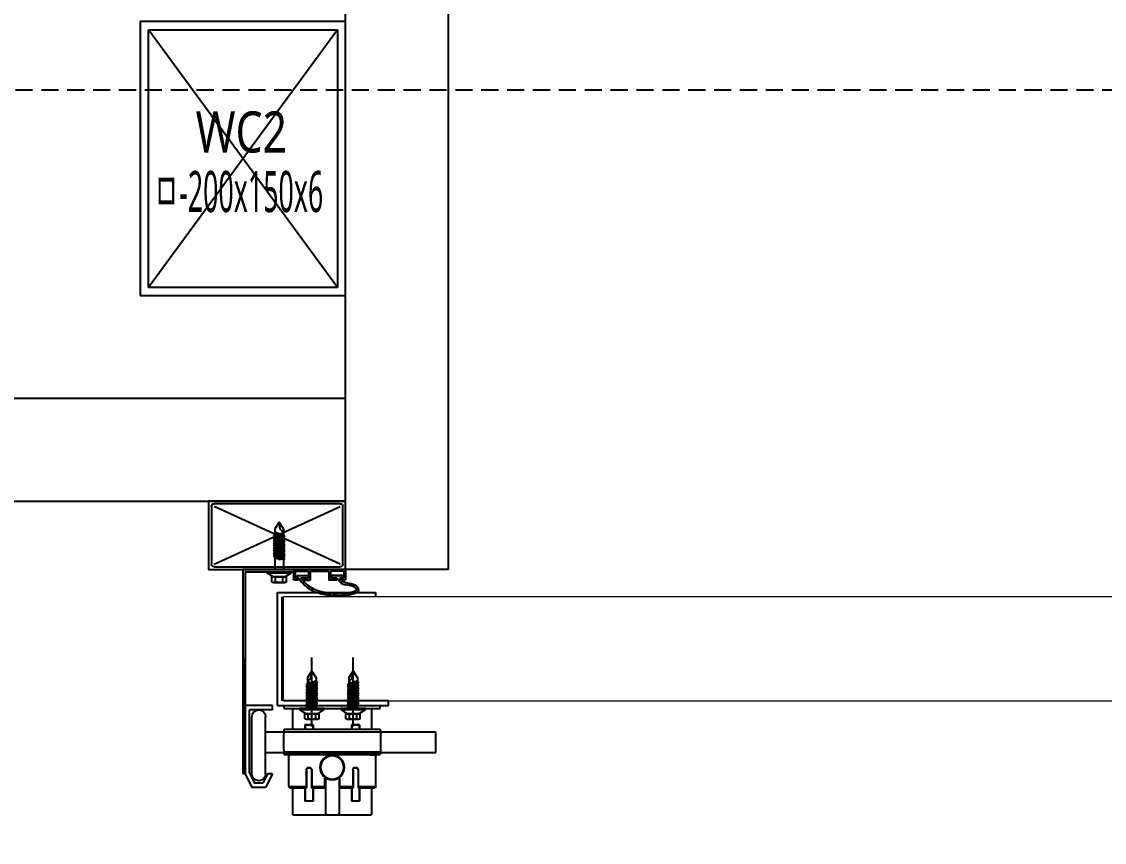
# Model space of a CAD drawing. Header units: millimetres. Extents: x 13515 to 183937, y -33900 to -660.
# Drawn here: x 121610.46 to 121622.83, y -19629.38 to -19620 of the extents above; entities that cross this region are included whole.
import ezdxf
from ezdxf.enums import TextEntityAlignment as Align

# ---------------------------------------------------------------- set-up
doc = ezdxf.new("R2010")
doc.units = ezdxf.units.MM
doc.header["$LTSCALE"] = 100
doc.header["$MEASUREMENT"] = 0
doc.header["$PDSIZE"] = -10
doc.linetypes.add('HIDDEN2', pattern=[0.1875, 0.125, -0.0625])
doc.layers.get('0').update_dxf_attribs({"linetype": 'CONTINUOUS'})
doc.layers.get('Defpoints').update_dxf_attribs({"color": 171, "linetype": 'CONTINUOUS'})
for name, color, linetype in [('ELE9', 9, 'CONTINUOUS'), ('FIN(패널-T75 글라스울)', 6, 'CONTINUOUS'), ('h COLUMN', 252, 'CONTINUOUS'), ('OVERHEAD DOOR - 1', 4, 'CONTINUOUS'), ('OVERHEAD DOOR - ETC', 252, 'CONTINUOUS')]:
    doc.layers.add(name, color=color, linetype=linetype)
doc.styles.add('TE', font='malgun_0.ttf')

# ---------------------------------------------------------------- blocks, each defined once
blk = doc.blocks.new('*U142')
at = {"color": 0, "linetype": 'ByBlock'}
for p, q in [((100, 75), (-100, 75)), ((-100, 75), (-100, -75)), ((100, -75), (100, 75)), ((-94, 69), (94, 69)), ((-94, -69), (-94, 69)), ((94, 69), (94, -69)), ((94, -69), (-94, -69)), ((-100, -75), (100, -75))]:
    blk.add_line(p, q, dxfattribs=at)
at = {"layer": 'Defpoints'}
blk.add_point((0, 0), dxfattribs=at)
blk = doc.blocks.new('WC2')
at = {"layer": 'h COLUMN', "ltscale": 0.1}
for p, q in [((69, -94), (-69, 94)), ((69, 94), (-69, -94))]:
    blk.add_line(p, q, dxfattribs=at)
at = {"layer": 'h COLUMN', "ltscale": 0.1, "rotation": 90}
blk.add_blockref('*U142', (0, 0), dxfattribs=at)
at = {"layer": 'Defpoints', "style": 'TE'}
for s, width, p in [('WC2', 0.8, (-34.44, 19.44)), ('ㅁ-200x150x6', 0.5, (-65.31, -24.04))]:
    blk.add_text(s, height=30, dxfattribs=dict(at, width=width)).set_placement(p, align=Align.MIDDLE_LEFT)
blk = doc.blocks.new('지상1층 WC 배치')
at = {"ltscale": 10000}
blk.add_blockref('WC2', (207900, -26650), dxfattribs=at)
blk = doc.blocks.new('A$C2563bbe5')
at = {"layer": 'OVERHEAD DOOR - ETC'}
h = blk.add_hatch(color=256, dxfattribs=at)
h.dxf.hatch_style = 1
edge = h.paths.add_edge_path()
edge.add_line((4272.69, 733.3), (4270.69, 733.3))
edge.add_spline(control_points=[(4270.69, 733.3), (4271.01, 733.83), (4271.33, 734.36), (4271.69, 734.8)], knot_values=[0, 0, 0, 0, 1.802776, 1.802776, 1.802776, 1.802776], degree=3, periodic=0)
edge.add_line((4271.69, 734.8), (4271.97, 735.01))
edge.add_line((4271.97, 735.01), (4272.44, 735.74))
edge.add_line((4272.44, 735.74), (4273.32, 736.08))
edge.add_line((4273.32, 736.08), (4274.58, 736.49))
edge.add_spline(control_points=[(4274.58, 736.49), (4278.77, 736.98), (4283.66, 737.56), (4284.66, 743.49), (4280.4, 745.03), (4275.79, 746.2), (4268.04, 746.61), (4262.41, 745.76), (4258.88, 745.23)], knot_values=[0, 0, 0, 0, 10.510022, 12.30215, 15.888405, 21.408051, 27.790202, 38.523805, 38.523805, 38.523805, 38.523805], degree=3, periodic=0)
edge.add_spline(control_points=[(4258.88, 745.23), (4258.87, 745.23), (4255.66, 744.57), (4248.12, 742.24), (4243.09, 736.5), (4240.29, 733.3)], knot_values=[81.368069, 81.368069, 81.368069, 81.368069, 81.427954, 91.382666, 103.911951, 103.911951, 103.911951, 103.911951], degree=3, periodic=0)
edge.add_line((4240.29, 733.3), (4239.69, 733.3))
edge.add_line((4239.69, 733.3), (4239.69, 731.3))
edge.add_line((4239.69, 731.3), (4247.69, 731.3))
edge.add_line((4247.69, 731.3), (4247.69, 733.3))
edge.add_line((4247.69, 733.3), (4242.29, 733.3))
edge.add_spline(control_points=[(4242.29, 733.3), (4242.62, 733.68), (4242.96, 734.06), (4243.29, 734.43)], knot_values=[101.110526, 101.110526, 101.110526, 101.110526, 102.614786, 102.614786, 102.614786, 102.614786], degree=3, periodic=0)
edge.add_line((4243.29, 734.43), (4243.29, 734.8))
edge.add_line((4243.29, 734.8), (4243.63, 734.8))
edge.add_spline(control_points=[(4243.63, 734.8), (4243.73, 734.91), (4243.83, 735.01), (4245.02, 736.3), (4246.13, 737.42), (4247.88, 738.91), (4248.48, 739.38), (4249.72, 740.24), (4250.35, 740.63), (4252.61, 741.84), (4254.36, 742.51), (4257.05, 743.28), (4257.95, 743.5), (4258.95, 743.72), (4259.05, 743.74), (4259.15, 743.76)], knot_values=[81.408921, 81.408921, 81.408921, 81.408921, 81.846453, 81.846453, 86.724969, 86.724969, 89.164228, 89.164228, 91.603486, 91.603486, 97.394899, 97.394899, 100.290605, 100.290605, 100.605478, 100.605478, 100.605478, 100.605478], degree=3, periodic=0)
edge.add_spline(control_points=[(4259.15, 743.76), (4259.95, 743.92), (4260.74, 744.06), (4262.7, 744.36), (4263.87, 744.49), (4265.66, 744.64), (4266.27, 744.69), (4266.89, 744.73)], knot_values=[72.981686, 72.981686, 72.981686, 72.981686, 75.56252, 75.56252, 79.405214, 79.405214, 81.408921, 81.408921, 81.408921, 81.408921], degree=3, periodic=0)
edge.add_spline(control_points=[(4266.89, 744.73), (4267.71, 744.79), (4268.53, 744.84), (4269.44, 744.86), (4269.52, 744.87), (4269.6, 744.87)], knot_values=[24.457688, 24.457688, 24.457688, 24.457688, 26.980257, 26.980257, 27.239597, 27.239597, 27.239597, 27.239597], degree=3, periodic=0)
edge.add_spline(control_points=[(4269.6, 744.87), (4270.48, 744.89), (4271.37, 744.88), (4273.28, 744.79), (4274.3, 744.7), (4276.28, 744.42), (4277.21, 744.24), (4278.67, 743.88), (4279.17, 743.74), (4279.95, 743.51), (4280.22, 743.43), (4280.76, 743.26), (4281.04, 743.17), (4281.57, 742.99), (4281.83, 742.89), (4282.27, 742.7), (4282.45, 742.6), (4282.71, 742.42), (4282.78, 742.34), (4282.83, 742.28), (4282.84, 742.26), (4282.84, 742.25), (4282.85, 742.24), (4282.86, 742.17), (4282.87, 742.07), (4282.84, 741.84), (4282.81, 741.7), (4282.73, 741.44), (4282.68, 741.33), (4282.52, 741.03), (4282.39, 740.88), (4282.06, 740.58), (4281.84, 740.44), (4281.5, 739.55), (4280.86, 739.39), (4280.1, 738.97), (4279.43, 738.65), (4278.39, 738.54), (4277.83, 738.4), (4274.04, 737.91)], knot_values=[0, 0, 0, 0, 2.699013, 2.699013, 5.918469, 5.918469, 9.137924, 9.137924, 10.747652, 10.747652, 11.552515, 11.552515, 12.357379, 12.357379, 13.187027, 13.187027, 14.016674, 14.016674, 14.846322, 14.846322, 15.271824, 15.271824, 15.697327, 15.697327, 16.368626, 16.368626, 17.039926, 17.039926, 17.711225, 17.711225, 18.939482, 18.939482, 20.167739, 20.167739, 21.883718, 21.883718, 23.599698, 23.599698, 24.457688, 24.457688, 24.457688, 24.457688], degree=3, periodic=0)
edge.add_spline(control_points=[(4274.04, 737.91), (4273.46, 737.78), (4272.89, 737.58), (4271.99, 737.08), (4271.64, 736.84), (4271.16, 736.42), (4271, 736.27), (4270.7, 735.95), (4270.55, 735.78), (4270.18, 735.3), (4269.97, 734.98), (4269.65, 734.47), (4269.53, 734.27), (4268.69, 733.3)], knot_values=[0, 0, 0, 0, 1.654202, 1.654202, 2.776859, 2.776859, 3.338188, 3.338188, 3.899517, 3.899517, 4.888564, 4.888564, 5.545615, 5.545615, 5.545615, 5.545615], degree=3, periodic=0)
edge.add_line((4268.69, 733.3), (4264.69, 733.3))
edge.add_line((4264.69, 733.3), (4264.69, 731.3))
edge.add_line((4264.69, 731.3), (4272.69, 731.3))
edge.add_line((4272.69, 731.3), (4272.69, 733.3))
at = {"layer": 'FIN(패널-T75 글라스울)'}
for p, q in [((4350, 727), (4275, 727)), ((4275, 727), (4275, 252)), ((3325, 677), (4275, 677)), ((3325, 602), (4275, 602))]:
    blk.add_line(p, q, dxfattribs=at)
blk.add_lwpolyline([(4350, 727), (4350, 252), (3250, 252), (3250, 727)], dxfattribs=at)
at = {"layer": 'OVERHEAD DOOR - 1', "lineweight": 0}
for p, q in [((4229.6, 823), (4229.6, 747)), ((4229.6, 823), (6770.4, 823)), ((6770.4, 747), (4229.6, 747))]:
    blk.add_line(p, q, dxfattribs=at)
at = {"layer": 'OVERHEAD DOOR - ETC'}
for p, q in [((4236.5, 906.2), (4236.5, 886.5)), ((4236.5, 906.2), (4294, 906.2)), ((4260.25, 878.98), (4260.25, 905.2)), ((4261.25, 906.2), (4269.25, 906.2)), ((4270.25, 878.98), (4270.25, 905.2)), ((4294, 886.5), (4294, 906.2)), ((4245.25, 886.5), (4245.25, 896.2)), ((4251.25, 896.2), (4245.25, 896.2)), ((4245.5, 886.5), (4245.5, 895.95)), ((4245.5, 895.95), (4251, 895.95)), ((4251, 886.5), (4251, 895.95)), ((4251.25, 886.5), (4251.25, 896.2)), ((4279.25, 886.5), (4279.25, 896.2)), ((4285.25, 896.2), (4279.25, 896.2)), ((4279.5, 886.5), (4279.5, 895.95)), ((4279.5, 895.95), (4285, 895.95)), ((4285, 886.5), (4285, 895.95)), ((4285.25, 886.5), (4285.25, 896.2)), ((4201.6, 876.2), (4206.6, 886.2)), ((4216.6, 886.2), (4206.6, 886.2)), ((4221.6, 876.2), (4216.6, 886.2)), ((4233.5, 885.5), (4233.97, 886.5)), ((4233.5, 885.5), (4233.5, 863.41)), ((4233.5, 885.5), (4246.45, 885.5)), ((4233.97, 886.5), (4246.45, 886.5)), ((4246.25, 873.5), (4246.25, 886.5)), ((4246.45, 873.5), (4246.45, 886.5)), ((4250.05, 873.5), (4250.05, 886.5)), ((4250.05, 886.5), (4259.75, 886.5)), ((4250.05, 885.5), (4259.75, 885.5)), ((4250.25, 873.5), (4250.25, 886.5)), ((4259.75, 886.5), (4259.75, 878.63)), ((4270.75, 886.5), (4280.45, 886.5)), ((4270.75, 886.5), (4270.75, 878.63)), ((4270.75, 885.5), (4280.45, 885.5)), ((4280.25, 873.5), (4280.25, 886.5)), ((4280.45, 873.5), (4280.45, 886.5)), ((4284.05, 873.5), (4284.05, 886.5)), ((4284.05, 886.5), (4296.53, 886.5)), ((4284.05, 885.5), (4297, 885.5)), ((4284.25, 873.5), (4284.25, 886.5)), ((4297, 885.5), (4296.53, 886.5)), ((4297, 885.5), (4297, 863.41)), ((4204.8, 875.45), (4208.58, 883)), ((4214.62, 883), (4208.58, 883)), ((4218.02, 876.2), (4214.62, 883)), ((4200, 727), (4200, 876.2)), ((4201.6, 876.2), (4200, 876.2)), ((4201.6, 876.2), (4201.6, 791.94)), ((4201.6, 728.6), (4201.6, 876.2)), ((4204.8, 875.45), (4204.8, 829.4)), ((4206.6, 876.2), (4206.6, 834.5)), ((4216.6, 876.2), (4216.6, 834.5)), ((4221.6, 876.2), (4218.02, 876.2)), ((4230.25, 862), (4300.25, 862)), ((4240.92, 862), (4234.26, 862.44)), ((4236.5, 862.12), (4236.5, 862)), ((4289.58, 862), (4296.24, 862.44)), ((4294, 862.12), (4294, 862)), ((4216.6, 860.5), (4226.4, 860.5)), ((4217.95, 860.5), (4230.65, 860.5)), ((4230.25, 860), (4300.25, 860)), ((4230.65, 860.5), (4300.25, 860.5)), ((4300.25, 860.5), (4340.91, 860.5)), ((4340.91, 860.5), (4340.91, 845.5)), ((4216.6, 845.5), (4226.4, 845.5)), ((4217.95, 845.5), (4230.65, 845.5)), ((4230.25, 845.5), (4300.25, 845.5)), ((4230.25, 843.5), (4300.25, 843.5)), ((4230.65, 845.5), (4300.25, 845.5)), ((4236.5, 843.5), (4236.5, 829.5)), ((4245.25, 840.5), (4245.25, 843.5)), ((4251.25, 840.5), (4245.25, 840.5)), ((4245.5, 840.75), (4245.5, 843.5)), ((4251, 840.75), (4245.5, 840.75)), ((4250.45, 841.5), (4250.45, 791.15)), ((4251, 840.75), (4251, 843.5)), ((4251.25, 840.5), (4251.25, 843.5)), ((4279.25, 840.5), (4279.25, 843.5)), ((4285.25, 840.5), (4279.25, 840.5)), ((4279.5, 840.75), (4279.5, 843.5)), ((4285, 840.75), (4279.5, 840.75)), ((4280.45, 841.5), (4280.45, 791.15)), ((4285, 840.75), (4285, 843.5)), ((4285.25, 840.5), (4285.25, 843.5)), ((4294, 828.5), (4294, 843.5)), ((4300.25, 845.5), (4340.91, 845.5)), ((4241.45, 829.3), (4246.15, 832.3)), ((4245.2, 836), (4245.2, 832.3)), ((4255.7, 832.3), (4245.2, 832.3)), ((4246.15, 832.3), (4254.75, 832.3)), ((4254.52, 836.5), (4246.38, 836.5)), ((4247.74, 836), (4247.74, 832.3)), ((4253.16, 836), (4253.16, 832.3)), ((4254.75, 832.3), (4259.45, 829.3)), ((4255.7, 836), (4255.7, 832.3)), ((4271.45, 829.3), (4276.15, 832.3)), ((4275.2, 836), (4275.2, 832.3)), ((4285.7, 832.3), (4275.2, 832.3)), ((4276.15, 832.3), (4284.75, 832.3)), ((4284.52, 836.5), (4276.38, 836.5)), ((4277.74, 836), (4277.74, 832.3)), ((4283.16, 836), (4283.16, 832.3)), ((4284.75, 832.3), (4289.45, 829.3)), ((4285.7, 836), (4285.7, 832.3)), ((4221.6, 826.2), (4201.6, 826.2)), ((4221.6, 829.4), (4204.8, 829.4)), ((4221.6, 829.4), (4221.6, 826.2)), ((4225.4, 826.2), (4225.4, 743.8)), ((4225.4, 826.2), (4306.24, 826.2)), ((4228.6, 823), (4228.6, 747)), ((4306.24, 823), (4229.6, 823)), ((4230.25, 828.5), (4300.25, 828.5)), ((4230.25, 828.5), (4230.25, 826.2)), ((4230.25, 826.2), (4300.25, 826.2)), ((4236.5, 828.5), (4236.5, 829.5)), ((4259.45, 829.3), (4241.45, 829.3)), ((4241.45, 829.3), (4259.45, 829.3)), ((4241.45, 828.5), (4241.45, 829.3)), ((4259.45, 828.5), (4241.45, 828.5)), ((4246.3, 827.69), (4247.3, 828.49)), ((4247.3, 828.09), (4246.3, 827.69)), ((4254.6, 824.27), (4246.3, 827.69)), ((4254.6, 824.27), (4246.3, 827.69)), ((4246.3, 827.69), (4247.3, 826.88)), ((4247.3, 827.69), (4246.3, 827.69)), ((4246.3, 825.85), (4247.3, 826.66)), ((4247.3, 826.26), (4246.3, 825.85)), ((4254.6, 822.44), (4246.3, 825.85)), ((4254.6, 822.44), (4246.3, 825.85)), ((4246.3, 825.85), (4247.3, 825.05)), ((4247.3, 825.85), (4246.3, 825.85)), ((4246.3, 824.02), (4247.3, 824.82)), ((4247.3, 824.42), (4246.3, 824.02)), ((4254.6, 820.6), (4246.3, 824.02)), ((4254.6, 820.6), (4246.3, 824.02)), ((4246.3, 824.02), (4247.3, 823.22)), ((4247.3, 824.02), (4246.3, 824.02)), ((4246.3, 822.19), (4247.3, 822.99)), ((4247.3, 822.59), (4246.3, 822.19)), ((4254.6, 818.77), (4246.3, 822.19)), ((4254.6, 818.77), (4246.3, 822.19)), ((4246.3, 822.19), (4247.3, 821.38)), ((4247.3, 822.19), (4246.3, 822.19)), ((4247.3, 827.69), (4247.3, 828.5)), ((4253.6, 825.07), (4247.3, 827.69)), ((4247.3, 825.85), (4247.3, 826.88)), ((4247.3, 826.88), (4253.6, 824.27)), ((4253.6, 823.24), (4247.3, 825.85)), ((4247.3, 824.02), (4247.3, 825.05)), ((4247.3, 825.05), (4253.6, 822.44)), ((4253.6, 821.41), (4247.3, 824.02)), ((4247.3, 822.19), (4247.3, 823.22)), ((4247.3, 823.22), (4253.6, 820.6)), ((4253.6, 819.57), (4247.3, 822.19)), ((4247.81, 828.5), (4253.6, 826.1)), ((4254.6, 826.1), (4248.69, 828.5)), ((4253.6, 826.91), (4249.75, 828.5)), ((4253.6, 826.91), (4253.6, 828.5)), ((4254.6, 826.1), (4253.6, 826.91)), ((4253.6, 825.07), (4253.6, 826.1)), ((4253.6, 825.7), (4254.6, 826.1)), ((4254.6, 826.1), (4253.6, 825.3)), ((4253.6, 826.1), (4254.6, 826.1)), ((4254.6, 824.27), (4253.6, 825.07)), ((4253.6, 823.24), (4253.6, 824.27)), ((4253.6, 823.87), (4254.6, 824.27)), ((4254.6, 824.27), (4253.6, 823.46)), ((4253.6, 824.27), (4254.6, 824.27)), ((4254.6, 822.44), (4253.6, 823.24)), ((4253.6, 821.41), (4253.6, 822.44)), ((4253.6, 822.44), (4254.6, 822.44)), ((4253.6, 822.03), (4254.6, 822.44)), ((4254.6, 822.44), (4253.6, 821.63)), ((4259.45, 829.3), (4259.45, 828.5)), ((4289.45, 829.3), (4271.45, 829.3)), ((4271.45, 829.3), (4289.45, 829.3)), ((4271.45, 828.5), (4271.45, 829.3)), ((4289.45, 828.5), (4271.45, 828.5)), ((4276.3, 827.69), (4277.3, 828.49)), ((4277.3, 828.09), (4276.3, 827.69)), ((4284.6, 824.27), (4276.3, 827.69)), ((4284.6, 824.27), (4276.3, 827.69)), ((4276.3, 827.69), (4277.3, 826.88)), ((4277.3, 827.69), (4276.3, 827.69)), ((4276.3, 825.85), (4277.3, 826.66)), ((4277.3, 826.26), (4276.3, 825.85)), ((4284.6, 822.44), (4276.3, 825.85)), ((4284.6, 822.44), (4276.3, 825.85)), ((4276.3, 825.85), (4277.3, 825.05)), ((4277.3, 825.85), (4276.3, 825.85)), ((4276.3, 824.02), (4277.3, 824.82)), ((4277.3, 824.42), (4276.3, 824.02)), ((4284.6, 820.6), (4276.3, 824.02)), ((4284.6, 820.6), (4276.3, 824.02)), ((4276.3, 824.02), (4277.3, 823.22)), ((4277.3, 824.02), (4276.3, 824.02)), ((4276.3, 822.19), (4277.3, 822.99)), ((4277.3, 822.59), (4276.3, 822.19)), ((4284.6, 818.77), (4276.3, 822.19)), ((4284.6, 818.77), (4276.3, 822.19)), ((4276.3, 822.19), (4277.3, 821.38)), ((4277.3, 822.19), (4276.3, 822.19)), ((4277.3, 827.69), (4277.3, 828.5)), ((4283.6, 825.07), (4277.3, 827.69)), ((4277.3, 825.85), (4277.3, 826.88)), ((4277.3, 826.88), (4283.6, 824.27)), ((4283.6, 823.24), (4277.3, 825.85)), ((4277.3, 824.02), (4277.3, 825.05)), ((4277.3, 825.05), (4283.6, 822.44)), ((4283.6, 821.41), (4277.3, 824.02)), ((4277.3, 822.19), (4277.3, 823.22)), ((4277.3, 823.22), (4283.6, 820.6)), ((4283.6, 819.57), (4277.3, 822.19)), ((4277.81, 828.5), (4283.6, 826.1)), ((4284.6, 826.1), (4278.69, 828.5)), ((4283.6, 826.91), (4279.75, 828.5)), ((4283.6, 826.91), (4283.6, 828.5)), ((4284.6, 826.1), (4283.6, 826.91)), ((4283.6, 825.07), (4283.6, 826.1)), ((4283.6, 825.7), (4284.6, 826.1)), ((4284.6, 826.1), (4283.6, 825.3)), ((4283.6, 826.1), (4284.6, 826.1)), ((4284.6, 824.27), (4283.6, 825.07)), ((4283.6, 823.24), (4283.6, 824.27)), ((4283.6, 823.87), (4284.6, 824.27)), ((4284.6, 824.27), (4283.6, 823.46)), ((4283.6, 824.27), (4284.6, 824.27)), ((4284.6, 822.44), (4283.6, 823.24)), ((4283.6, 821.41), (4283.6, 822.44)), ((4283.6, 822.44), (4284.6, 822.44)), ((4283.6, 822.03), (4284.6, 822.44)), ((4284.6, 822.44), (4283.6, 821.63)), ((4289.45, 829.3), (4289.45, 828.5)), ((4294, 828.5), (4294, 829.5)), ((4300.25, 828.5), (4300.25, 826.2)), ((4306.24, 826.2), (4306.24, 823)), ((4246.3, 820.35), (4247.3, 821.16)), ((4247.3, 820.76), (4246.3, 820.35)), ((4254.6, 816.94), (4246.3, 820.35)), ((4254.6, 816.94), (4246.3, 820.35)), ((4246.3, 820.35), (4247.3, 819.55)), ((4247.3, 820.35), (4246.3, 820.35)), ((4246.3, 818.52), (4247.3, 819.33)), ((4247.3, 818.92), (4246.3, 818.52)), ((4254.6, 815.1), (4246.3, 818.52)), ((4254.6, 815.1), (4246.3, 818.52)), ((4246.3, 818.52), (4247.3, 817.72)), ((4247.3, 818.52), (4246.3, 818.52)), ((4246.3, 816.69), (4247.3, 817.49)), ((4247.3, 817.09), (4246.3, 816.69)), ((4254.6, 813.27), (4246.3, 816.69)), ((4254.6, 813.27), (4246.3, 816.69)), ((4246.3, 816.69), (4247.3, 815.88)), ((4247.3, 816.69), (4246.3, 816.69)), ((4246.3, 814.85), (4247.3, 815.66)), ((4247.3, 815.26), (4246.3, 814.85)), ((4254.6, 811.44), (4246.3, 814.85)), ((4254.6, 811.44), (4246.3, 814.85)), ((4246.3, 814.85), (4247.3, 814.05)), ((4247.3, 814.85), (4246.3, 814.85)), ((4247.3, 820.35), (4247.3, 821.38)), ((4247.3, 821.38), (4253.6, 818.77)), ((4253.6, 817.74), (4247.3, 820.35)), ((4247.3, 818.52), (4247.3, 819.55)), ((4247.3, 819.55), (4253.6, 816.94)), ((4253.6, 815.91), (4247.3, 818.52)), ((4247.3, 816.69), (4247.3, 817.72)), ((4247.3, 817.72), (4253.6, 815.1)), ((4253.6, 814.07), (4247.3, 816.69)), ((4247.3, 814.85), (4247.3, 815.88)), ((4247.3, 815.88), (4253.6, 813.27)), ((4253.6, 812.24), (4247.3, 814.85)), ((4254.6, 820.6), (4253.6, 821.41)), ((4253.6, 819.57), (4253.6, 820.6)), ((4253.6, 820.2), (4254.6, 820.6)), ((4254.6, 820.6), (4253.6, 819.8)), ((4253.6, 820.6), (4254.6, 820.6)), ((4254.6, 818.77), (4253.6, 819.57)), ((4253.6, 817.74), (4253.6, 818.77)), ((4253.6, 818.37), (4254.6, 818.77)), ((4254.6, 818.77), (4253.6, 817.97)), ((4253.6, 818.77), (4254.6, 818.77)), ((4254.6, 816.94), (4253.6, 817.74)), ((4253.6, 815.91), (4253.6, 816.94)), ((4253.6, 816.53), (4254.6, 816.94)), ((4254.6, 816.94), (4253.6, 816.13)), ((4253.6, 816.94), (4254.6, 816.94)), ((4254.6, 815.1), (4253.6, 815.91)), ((4253.6, 814.07), (4253.6, 815.1)), ((4253.6, 814.7), (4254.6, 815.1)), ((4254.6, 815.1), (4253.6, 814.3)), ((4253.6, 815.1), (4254.6, 815.1)), ((4276.3, 820.35), (4277.3, 821.16)), ((4277.3, 820.76), (4276.3, 820.35)), ((4284.6, 816.94), (4276.3, 820.35)), ((4284.6, 816.94), (4276.3, 820.35)), ((4276.3, 820.35), (4277.3, 819.55)), ((4277.3, 820.35), (4276.3, 820.35)), ((4276.3, 818.52), (4277.3, 819.33)), ((4277.3, 818.92), (4276.3, 818.52)), ((4284.6, 815.1), (4276.3, 818.52)), ((4284.6, 815.1), (4276.3, 818.52)), ((4276.3, 818.52), (4277.3, 817.72)), ((4277.3, 818.52), (4276.3, 818.52)), ((4276.3, 816.69), (4277.3, 817.49)), ((4277.3, 817.09), (4276.3, 816.69)), ((4284.6, 813.27), (4276.3, 816.69)), ((4284.6, 813.27), (4276.3, 816.69)), ((4276.3, 816.69), (4277.3, 815.88)), ((4277.3, 816.69), (4276.3, 816.69)), ((4276.3, 814.85), (4277.3, 815.66)), ((4277.3, 815.26), (4276.3, 814.85)), ((4284.6, 811.44), (4276.3, 814.85)), ((4284.6, 811.44), (4276.3, 814.85)), ((4276.3, 814.85), (4277.3, 814.05)), ((4277.3, 814.85), (4276.3, 814.85)), ((4277.3, 820.35), (4277.3, 821.38)), ((4277.3, 821.38), (4283.6, 818.77)), ((4283.6, 817.74), (4277.3, 820.35)), ((4277.3, 818.52), (4277.3, 819.55)), ((4277.3, 819.55), (4283.6, 816.94)), ((4283.6, 815.91), (4277.3, 818.52)), ((4277.3, 816.69), (4277.3, 817.72)), ((4277.3, 817.72), (4283.6, 815.1)), ((4283.6, 814.07), (4277.3, 816.69)), ((4277.3, 814.85), (4277.3, 815.88)), ((4277.3, 815.88), (4283.6, 813.27)), ((4283.6, 812.24), (4277.3, 814.85)), ((4284.6, 820.6), (4283.6, 821.41)), ((4283.6, 819.57), (4283.6, 820.6)), ((4283.6, 820.2), (4284.6, 820.6)), ((4284.6, 820.6), (4283.6, 819.8)), ((4283.6, 820.6), (4284.6, 820.6)), ((4284.6, 818.77), (4283.6, 819.57)), ((4283.6, 817.74), (4283.6, 818.77)), ((4283.6, 818.37), (4284.6, 818.77)), ((4284.6, 818.77), (4283.6, 817.97)), ((4283.6, 818.77), (4284.6, 818.77)), ((4284.6, 816.94), (4283.6, 817.74)), ((4283.6, 815.91), (4283.6, 816.94)), ((4283.6, 816.53), (4284.6, 816.94)), ((4284.6, 816.94), (4283.6, 816.13)), ((4283.6, 816.94), (4284.6, 816.94)), ((4284.6, 815.1), (4283.6, 815.91)), ((4283.6, 814.07), (4283.6, 815.1)), ((4283.6, 814.7), (4284.6, 815.1)), ((4284.6, 815.1), (4283.6, 814.3)), ((4283.6, 815.1), (4284.6, 815.1)), ((4246.3, 813.02), (4247.3, 813.83)), ((4247.3, 813.42), (4246.3, 813.02)), ((4254.6, 809.6), (4246.3, 813.02)), ((4254.6, 809.6), (4246.3, 813.02)), ((4246.3, 813.02), (4247.3, 812.22)), ((4247.3, 813.02), (4246.3, 813.02)), ((4246.3, 811.19), (4247.3, 811.99)), ((4247.3, 811.59), (4246.3, 811.19)), ((4249.31, 809.95), (4246.3, 811.19)), ((4249.31, 809.95), (4246.3, 811.19)), ((4246.3, 811.19), (4247.3, 810.38)), ((4247.3, 811.19), (4246.3, 811.19)), ((4247.3, 813.02), (4247.3, 814.05)), ((4247.3, 814.05), (4253.6, 811.44)), ((4253.6, 810.41), (4247.3, 813.02)), ((4247.3, 811.19), (4247.3, 812.22)), ((4247.3, 812.22), (4253.6, 809.6)), ((4248.31, 810.75), (4247.3, 811.19)), ((4247.3, 806.13), (4247.3, 810.38)), ((4247.3, 810.38), (4248.31, 809.95)), ((4249.31, 809.98), (4247.3, 808.81)), ((4247.3, 808.81), (4249.72, 806.31)), ((4249.31, 809.95), (4248.31, 810.75)), ((4248.31, 809.95), (4249.31, 809.95)), ((4253.6, 808.17), (4249.31, 809.98)), ((4249.72, 806.31), (4250.45, 801.33)), ((4254.6, 813.27), (4253.6, 814.07)), ((4253.6, 812.24), (4253.6, 813.27)), ((4253.6, 812.87), (4254.6, 813.27)), ((4254.6, 813.27), (4253.6, 812.47)), ((4253.6, 813.27), (4254.6, 813.27)), ((4254.6, 811.44), (4253.6, 812.24)), ((4253.6, 810.41), (4253.6, 811.44)), ((4253.6, 811.44), (4254.6, 811.44)), ((4253.6, 811.04), (4254.6, 811.44)), ((4254.6, 811.44), (4253.6, 810.63)), ((4254.6, 809.6), (4253.6, 810.41)), ((4253.6, 806.13), (4253.6, 809.6)), ((4253.6, 809.2), (4254.6, 809.6)), ((4254.6, 809.6), (4253.6, 808.8)), ((4253.6, 809.6), (4254.6, 809.6)), ((4276.3, 813.02), (4277.3, 813.83)), ((4277.3, 813.42), (4276.3, 813.02)), ((4284.6, 809.6), (4276.3, 813.02)), ((4284.6, 809.6), (4276.3, 813.02)), ((4276.3, 813.02), (4277.3, 812.22)), ((4277.3, 813.02), (4276.3, 813.02)), ((4276.3, 811.19), (4277.3, 811.99)), ((4277.3, 811.59), (4276.3, 811.19)), ((4279.31, 809.95), (4276.3, 811.19)), ((4279.31, 809.95), (4276.3, 811.19)), ((4276.3, 811.19), (4277.3, 810.38)), ((4277.3, 811.19), (4276.3, 811.19)), ((4277.3, 813.02), (4277.3, 814.05)), ((4277.3, 814.05), (4283.6, 811.44)), ((4283.6, 810.41), (4277.3, 813.02)), ((4277.3, 811.19), (4277.3, 812.22)), ((4277.3, 812.22), (4283.6, 809.6)), ((4278.31, 810.75), (4277.3, 811.19)), ((4277.3, 806.13), (4277.3, 810.38)), ((4277.3, 810.38), (4278.31, 809.95)), ((4279.31, 809.98), (4277.3, 808.81)), ((4277.3, 808.81), (4279.72, 806.31)), ((4279.31, 809.95), (4278.31, 810.75)), ((4278.31, 809.95), (4279.31, 809.95)), ((4283.6, 808.17), (4279.31, 809.98)), ((4279.72, 806.31), (4280.45, 801.33)), ((4284.6, 813.27), (4283.6, 814.07)), ((4283.6, 812.24), (4283.6, 813.27)), ((4283.6, 812.87), (4284.6, 813.27)), ((4284.6, 813.27), (4283.6, 812.47)), ((4283.6, 813.27), (4284.6, 813.27)), ((4284.6, 811.44), (4283.6, 812.24)), ((4283.6, 810.41), (4283.6, 811.44)), ((4283.6, 811.44), (4284.6, 811.44)), ((4283.6, 811.04), (4284.6, 811.44)), ((4284.6, 811.44), (4283.6, 810.63)), ((4284.6, 809.6), (4283.6, 810.41)), ((4283.6, 806.13), (4283.6, 809.6)), ((4283.6, 809.2), (4284.6, 809.6)), ((4284.6, 809.6), (4283.6, 808.8)), ((4283.6, 809.6), (4284.6, 809.6)), ((4247.3, 806.13), (4250.45, 801.33)), ((4250.45, 801.33), (4253.6, 806.13)), ((4277.3, 806.13), (4280.45, 801.33)), ((4280.45, 801.33), (4283.6, 806.13)), ((4225.4, 743.8), (4296.79, 743.8)), ((4296.79, 743.8), (4296.79, 747)), ((4221.25, 736.1), (4221.25, 732.4)), ((4222.43, 736.6), (4230.57, 736.6)), ((4223.79, 736.1), (4223.79, 732.4)), ((4229.21, 736.1), (4229.21, 732.4)), ((4231.75, 736.1), (4231.75, 732.4)), ((4272.44, 735.74), (4271.97, 735.01)), ((4273.32, 736.08), (4272.44, 735.74)), ((4274.58, 736.49), (4273.32, 736.08)), ((4201.6, 728.6), (4238.5, 728.6)), ((4222.2, 732.4), (4217.5, 729.4)), ((4235.5, 729.4), (4217.5, 729.4)), ((4217.5, 729.4), (4217.5, 728.6)), ((4217.5, 729.4), (4235.5, 729.4)), ((4217.5, 728.6), (4235.5, 728.6)), ((4221.25, 732.4), (4231.75, 732.4)), ((4230.8, 732.4), (4222.2, 732.4)), ((4235.5, 729.4), (4230.8, 732.4)), ((4235.5, 728.6), (4235.5, 729.4)), ((4236.99, 727), (4236.99, 733.8)), ((4240.29, 734.8), (4237.99, 734.8)), ((4240.29, 733.3), (4238.29, 733.3)), ((4238.29, 728.3), (4238.29, 733.3)), ((4238.29, 728.3), (4247.89, 728.3)), ((4238.5, 728.6), (4238.5, 727)), ((4240.29, 733.3), (4239.69, 733.3)), ((4239.69, 731.3), (4239.69, 733.3)), ((4240.29, 733.3), (4239.69, 733.3)), ((4239.69, 733.3), (4239.69, 731.3)), ((4240.29, 733.3), (4239.69, 733.3)), ((4239.69, 733.3), (4239.69, 731.3)), ((4239.69, 731.3), (4247.69, 731.3)), ((4239.69, 731.3), (4247.69, 731.3)), ((4239.69, 731.3), (4247.69, 731.3)), ((4240.29, 733.3), (4240.29, 734.8)), ((4247.69, 733.3), (4242.29, 733.3)), ((4247.69, 733.3), (4242.29, 733.3)), ((4247.69, 733.3), (4242.29, 733.3)), ((4243.29, 733.3), (4243.29, 734.8)), ((4243.29, 734.8), (4249.19, 734.8)), ((4243.29, 734.8), (4243.63, 734.8)), ((4243.29, 734.43), (4243.29, 734.8)), ((4243.29, 734.8), (4243.63, 734.8)), ((4243.29, 734.43), (4243.29, 734.8)), ((4243.29, 733.3), (4247.89, 733.3)), ((4247.69, 731.3), (4247.69, 733.3)), ((4247.69, 731.3), (4247.69, 733.3)), ((4247.69, 731.3), (4247.69, 733.3)), ((4247.89, 728.3), (4247.89, 733.3)), ((4249.19, 729.3), (4249.19, 734.8)), ((4250.19, 728.3), (4255.49, 728.3)), ((4255.49, 728.3), (4255.99, 728)), ((4255.99, 728), (4256.49, 728.3)), ((4256.49, 728.3), (4261.79, 728.3)), ((4262.79, 729.3), (4262.79, 734.8)), ((4268.69, 734.8), (4262.79, 734.8)), ((4268.69, 733.3), (4264.09, 733.3)), ((4264.09, 728.3), (4264.09, 733.3)), ((4273.69, 728.3), (4264.09, 728.3)), ((4264.69, 731.3), (4264.69, 733.3)), ((4264.69, 733.3), (4268.69, 733.3)), ((4264.69, 733.3), (4264.69, 731.3)), ((4268.69, 733.3), (4264.69, 733.3)), ((4264.69, 733.3), (4264.69, 731.3)), ((4268.69, 733.3), (4264.69, 733.3)), ((4272.69, 731.3), (4264.69, 731.3)), ((4264.69, 731.3), (4272.69, 731.3)), ((4264.69, 731.3), (4272.69, 731.3)), ((4268.69, 733.3), (4268.69, 734.8)), ((4270.69, 733.3), (4272.69, 733.3)), ((4272.69, 733.3), (4270.69, 733.3)), ((4272.69, 733.3), (4270.69, 733.3)), ((4271.97, 735.01), (4271.69, 734.8)), ((4271.69, 734.8), (4273.99, 734.8)), ((4271.69, 733.3), (4271.69, 734.8)), ((4271.69, 733.3), (4273.69, 733.3)), ((4272.69, 731.3), (4272.69, 733.3)), ((4272.69, 731.3), (4272.69, 733.3)), ((4272.69, 731.3), (4272.69, 733.3)), ((4273.69, 728.3), (4273.69, 733.3)), ((4274.99, 727), (4274.99, 733.8)), ((4175, 677), (4175, 727)), ((4175, 727), (4275, 727)), ((4177, 681), (4177, 723)), ((4179, 725), (4271, 725)), ((4179, 723), (4271, 681)), ((4271, 723), (4179, 681)), ((4247.95, 727), (4200, 727)), ((4222.35, 717.32), (4228.25, 719.72)), ((4223.35, 718.13), (4223.35, 727)), ((4229.13, 719.72), (4223.35, 717.32)), ((4223.35, 718.13), (4227.2, 719.72)), ((4229.65, 718.91), (4229.65, 727)), ((4230.65, 718.91), (4229.65, 719.71)), ((4229.65, 719.31), (4230.65, 718.91)), ((4236.99, 727), (4237.43, 727)), ((4273.43, 727), (4238.55, 727)), ((4273, 723), (4273, 681)), ((4274.99, 727), (4274.55, 727)), ((4275, 727), (4275, 677)), ((4222.35, 715.49), (4230.65, 718.91)), ((4222.35, 715.49), (4230.65, 718.91)), ((4222.35, 717.32), (4223.35, 718.13)), ((4223.35, 716.92), (4222.35, 717.32)), ((4222.35, 717.32), (4223.35, 716.52)), ((4223.35, 717.32), (4222.35, 717.32)), ((4222.35, 713.66), (4230.65, 717.07)), ((4222.35, 713.66), (4230.65, 717.07)), ((4222.35, 715.49), (4223.35, 716.29)), ((4223.35, 715.09), (4222.35, 715.49)), ((4222.35, 715.49), (4223.35, 714.69)), ((4223.35, 715.49), (4222.35, 715.49)), ((4222.35, 711.82), (4230.65, 715.24)), ((4222.35, 711.82), (4230.65, 715.24)), ((4222.35, 713.66), (4223.35, 714.46)), ((4223.35, 713.25), (4222.35, 713.66)), ((4222.35, 713.66), (4223.35, 712.85)), ((4223.35, 713.66), (4222.35, 713.66)), ((4222.35, 709.99), (4230.65, 713.41)), ((4222.35, 709.99), (4230.65, 713.41)), ((4222.35, 711.82), (4223.35, 712.63)), ((4223.35, 711.42), (4222.35, 711.82)), ((4222.35, 711.82), (4223.35, 711.02)), ((4223.35, 711.82), (4222.35, 711.82)), ((4222.35, 708.16), (4230.65, 711.58)), ((4222.35, 708.16), (4230.65, 711.58)), ((4223.35, 716.29), (4229.65, 718.91)), ((4229.65, 718.1), (4223.35, 715.49)), ((4223.35, 716.29), (4223.35, 717.32)), ((4223.35, 714.46), (4229.65, 717.07)), ((4229.65, 716.27), (4223.35, 713.66)), ((4223.35, 714.46), (4223.35, 715.49)), ((4223.35, 712.63), (4229.65, 715.24)), ((4229.65, 714.44), (4223.35, 711.82)), ((4223.35, 712.63), (4223.35, 713.66)), ((4223.35, 710.8), (4229.65, 713.41)), ((4229.65, 712.6), (4223.35, 709.99)), ((4223.35, 710.8), (4223.35, 711.82)), ((4223.35, 708.96), (4229.65, 711.58)), ((4230.65, 718.91), (4229.65, 718.1)), ((4229.65, 718.91), (4230.65, 718.91)), ((4229.65, 717.07), (4229.65, 718.1)), ((4230.65, 717.07), (4229.65, 717.88)), ((4229.65, 717.48), (4230.65, 717.07)), ((4230.65, 717.07), (4229.65, 716.27)), ((4229.65, 717.07), (4230.65, 717.07)), ((4229.65, 715.24), (4229.65, 716.27)), ((4230.65, 715.24), (4229.65, 716.05)), ((4229.65, 715.64), (4230.65, 715.24)), ((4230.65, 715.24), (4229.65, 714.44)), ((4229.65, 715.24), (4230.65, 715.24)), ((4229.65, 713.41), (4229.65, 714.44)), ((4230.65, 713.41), (4229.65, 714.21)), ((4229.65, 713.81), (4230.65, 713.41)), ((4230.65, 713.41), (4229.65, 712.6)), ((4229.65, 713.41), (4230.65, 713.41)), ((4229.65, 711.58), (4229.65, 712.6)), ((4230.65, 711.58), (4229.65, 712.38)), ((4229.65, 711.98), (4230.65, 711.58)), ((4230.65, 711.58), (4229.65, 710.77)), ((4229.65, 711.58), (4230.65, 711.58)), ((4222.35, 709.99), (4223.35, 710.8)), ((4223.35, 709.59), (4222.35, 709.99)), ((4222.35, 709.99), (4223.35, 709.19)), ((4223.35, 709.99), (4222.35, 709.99)), ((4222.35, 706.32), (4230.65, 709.74)), ((4222.35, 706.32), (4230.65, 709.74)), ((4222.35, 708.16), (4223.35, 708.96)), ((4223.35, 707.76), (4222.35, 708.16)), ((4222.35, 708.16), (4223.35, 707.35)), ((4223.35, 708.16), (4222.35, 708.16)), ((4222.35, 704.49), (4230.65, 707.91)), ((4222.35, 704.49), (4230.65, 707.91)), ((4222.35, 706.32), (4223.35, 707.13)), ((4223.35, 705.92), (4222.35, 706.32)), ((4222.35, 706.32), (4223.35, 705.52)), ((4223.35, 706.32), (4222.35, 706.32)), ((4222.35, 702.66), (4230.65, 706.08)), ((4222.35, 702.66), (4230.65, 706.08)), ((4222.35, 704.49), (4223.35, 705.3)), ((4223.35, 704.09), (4222.35, 704.49)), ((4222.35, 704.49), (4223.35, 703.69)), ((4223.35, 704.49), (4222.35, 704.49)), ((4222.35, 700.83), (4230.65, 704.24)), ((4222.35, 700.83), (4230.65, 704.24)), ((4222.35, 702.66), (4223.35, 703.46)), ((4229.65, 710.77), (4223.35, 708.16)), ((4223.35, 708.96), (4223.35, 709.99)), ((4223.35, 707.13), (4229.65, 709.74)), ((4229.65, 708.94), (4223.35, 706.32)), ((4223.35, 707.13), (4223.35, 708.16)), ((4223.35, 705.3), (4229.65, 707.91)), ((4229.65, 707.11), (4223.35, 704.49)), ((4223.35, 705.3), (4223.35, 706.32)), ((4223.35, 703.46), (4229.65, 706.08)), ((4229.65, 705.27), (4223.35, 702.66)), ((4223.35, 703.46), (4223.35, 704.49)), ((4223.35, 701.63), (4229.65, 704.24)), ((4229.65, 703.44), (4223.35, 700.83)), ((4229.65, 709.74), (4229.65, 710.77)), ((4230.65, 709.74), (4229.65, 710.55)), ((4229.65, 710.14), (4230.65, 709.74)), ((4230.65, 709.74), (4229.65, 708.94)), ((4229.65, 709.74), (4230.65, 709.74)), ((4229.65, 707.91), (4229.65, 708.94)), ((4230.65, 707.91), (4229.65, 708.71)), ((4229.65, 708.31), (4230.65, 707.91)), ((4230.65, 707.91), (4229.65, 707.11)), ((4229.65, 707.91), (4230.65, 707.91)), ((4229.65, 706.08), (4229.65, 707.11)), ((4230.65, 706.08), (4229.65, 706.88)), ((4229.65, 706.48), (4230.65, 706.08)), ((4230.65, 706.08), (4229.65, 705.27)), ((4229.65, 706.08), (4230.65, 706.08)), ((4229.65, 704.24), (4229.65, 705.27)), ((4230.65, 704.24), (4229.65, 705.05)), ((4229.65, 704.65), (4230.65, 704.24)), ((4230.65, 704.24), (4229.65, 703.44)), ((4229.65, 704.24), (4230.65, 704.24)), ((4229.65, 702.41), (4229.65, 703.44)), ((4223.35, 702.26), (4222.35, 702.66)), ((4222.35, 702.66), (4223.35, 701.85)), ((4223.35, 702.66), (4222.35, 702.66)), ((4222.35, 700.83), (4223.35, 701.63)), ((4223.35, 700.42), (4222.35, 700.83)), ((4222.35, 700.83), (4223.35, 700.02)), ((4223.35, 700.83), (4222.35, 700.83)), ((4223.35, 701.63), (4223.35, 702.66)), ((4223.35, 699.4), (4227.64, 701.2)), ((4223.35, 697.35), (4223.35, 700.83)), ((4226.5, 692.55), (4223.35, 697.35)), ((4227.23, 697.53), (4226.5, 692.55)), ((4229.65, 697.35), (4226.5, 692.55)), ((4229.65, 700.03), (4227.23, 697.53)), ((4227.64, 701.17), (4230.65, 702.41)), ((4227.64, 701.17), (4230.65, 702.41)), ((4227.64, 701.17), (4228.64, 701.98)), ((4227.64, 701.2), (4229.65, 700.03)), ((4228.64, 701.17), (4227.64, 701.17)), ((4228.64, 701.98), (4229.65, 702.41)), ((4229.65, 701.61), (4228.64, 701.17)), ((4230.65, 702.41), (4229.65, 703.21)), ((4229.65, 702.81), (4230.65, 702.41)), ((4230.65, 702.41), (4229.65, 701.61)), ((4229.65, 702.41), (4230.65, 702.41)), ((4229.65, 697.35), (4229.65, 701.61)), ((4275, 677), (4175, 677)), ((4271, 679), (4179, 679))]:
    blk.add_line(p, q, dxfattribs=at)
for radius in [9, 8.5]:
    blk.add_circle((4265.25, 871.5), radius, dxfattribs=at)
for centre, radius, start, end in [((4261.25, 905.2), 1, 90, 180), ((4269.25, 905.2), 1, 0, 90), ((4211.6, 876.2), 5, 0, 180), ((4248.25, 873.5), 2, 180, 270), ((4248.25, 873.5), 1.8, 180, 270), ((4248.25, 873.5), 2, 270, 0), ((4248.25, 873.5), 1.8, 270, 0), ((4282.25, 873.5), 2, 180, 270), ((4282.25, 873.5), 1.8, 180, 270), ((4282.25, 873.5), 1.8, 270, 0), ((4282.25, 873.5), 2, 270, 0), ((4364.68, 852.75), 134.75, 176.0638, 183.9362), ((4234.5, 863.41), 1, 180, 255.90307), ((4296, 863.41), 1, 284.09693, 0), ((4165.82, 852.75), 134.75, 356.0638, 3.9362), ((4211.6, 834.5), 5, 180, 0), ((4246.47, 834.64), 1.86, 46.9662, 133.0338), ((4250.45, 828.89), 7.61, 69.11949, 110.88051), ((4254.43, 834.64), 1.86, 46.9662, 133.0338), ((4276.47, 834.64), 1.86, 46.9662, 133.0338), ((4280.45, 828.89), 7.61, 69.11949, 110.88051), ((4284.43, 834.64), 1.86, 46.9662, 133.0338), ((4222.52, 734.74), 1.86, 46.9662, 133.0338), ((4226.5, 728.99), 7.61, 69.11949, 110.88051), ((4230.48, 734.74), 1.86, 46.9662, 133.0338), ((4237.99, 733.8), 1, 90, 180), ((4250.19, 729.3), 1, 180, 270), ((4261.79, 729.3), 1, 270, 0), ((4273.99, 733.8), 1, 0, 90), ((4179, 723), 2, 90, 180), ((4237.99, 727.37), 0.671, 213.55838, 326.44162), ((4271, 723), 2, 0, 90), ((4273.99, 727.37), 0.671, 213.55838, 326.44162), ((4179, 681), 2, 180, 270), ((4271, 681), 2, 270, 0)]:
    blk.add_arc(centre, radius, start, end, dxfattribs=at)
for points, knots in [([(4258.88, 745.23), (4258.87, 745.23), (4255.66, 744.57), (4248.12, 742.24), (4243.09, 736.5), (4240.29, 733.3)], [81.368069, 81.368069, 81.368069, 81.368069, 81.427954, 91.382666, 103.911951, 103.911951, 103.911951, 103.911951]), ([(4258.88, 745.23), (4258.87, 745.23), (4255.66, 744.57), (4248.12, 742.24), (4243.09, 736.5), (4240.29, 733.3)], [81.368069, 81.368069, 81.368069, 81.368069, 81.427954, 91.382666, 103.911951, 103.911951, 103.911951, 103.911951]), ([(4269.6, 744.87), (4268.05, 744.8), (4266.54, 744.72), (4263.87, 744.49), (4262.7, 744.36), (4260.64, 744.04), (4259.75, 743.88), (4257.95, 743.5), (4257.05, 743.28), (4254.36, 742.51), (4252.61, 741.84), (4250.35, 740.63), (4249.72, 740.24), (4248.48, 739.38), (4247.88, 738.91), (4246.13, 737.42), (4245.02, 736.3), (4243.83, 735.01), (4243.73, 734.91), (4243.63, 734.8)], [70.088544, 70.088544, 70.088544, 70.088544, 74.985393, 74.985393, 78.828087, 78.828087, 81.723794, 81.723794, 84.6195, 84.6195, 90.410913, 90.410913, 92.850171, 92.850171, 95.28943, 95.28943, 100.167946, 100.167946, 100.605478, 100.605478, 100.605478, 100.605478]), ([(4274.58, 736.49), (4278.77, 736.98), (4283.66, 737.56), (4284.66, 743.49), (4280.4, 745.03), (4275.79, 746.2), (4268.04, 746.61), (4262.41, 745.76), (4258.88, 745.23)], [0, 0, 0, 0, 10.510012, 12.302138, 15.88839, 21.40803, 27.790179, 38.523783, 38.523783, 38.523783, 38.523783]), ([(4274.04, 737.91), (4277.83, 738.4), (4278.39, 738.54), (4279.43, 738.65), (4280.1, 738.97), (4280.86, 739.39), (4281.5, 739.55), (4281.84, 740.44), (4282.06, 740.58), (4282.39, 740.88), (4282.52, 741.03), (4282.68, 741.33), (4282.73, 741.44), (4282.81, 741.7), (4282.84, 741.84), (4282.87, 742.07), (4282.86, 742.17), (4282.85, 742.24), (4282.84, 742.25), (4282.84, 742.26), (4282.83, 742.28), (4282.78, 742.34), (4282.71, 742.42), (4282.45, 742.6), (4282.27, 742.7), (4281.83, 742.89), (4281.57, 742.99), (4281.04, 743.17), (4280.76, 743.26), (4280.22, 743.43), (4279.95, 743.51), (4279.17, 743.74), (4278.67, 743.88), (4277.21, 744.24), (4276.28, 744.42), (4274.3, 744.7), (4273.28, 744.79), (4271.28, 744.88), (4270.31, 744.89), (4268.39, 744.84), (4267.43, 744.78), (4264.55, 744.53), (4262.63, 744.27), (4260.17, 743.91), (4259.64, 743.83), (4259.11, 743.75)], [0, 0, 0, 0, 0.85799, 0.85799, 2.573969, 2.573969, 4.289949, 4.289949, 5.518206, 5.518206, 6.746463, 6.746463, 7.417762, 7.417762, 8.089062, 8.089062, 8.760361, 8.760361, 9.185864, 9.185864, 9.611366, 9.611366, 10.441014, 10.441014, 11.270661, 11.270661, 12.100309, 12.100309, 12.905173, 12.905173, 13.710036, 13.710036, 15.319764, 15.319764, 18.539219, 18.539219, 21.758675, 21.758675, 24.717028, 24.717028, 27.675381, 27.675381, 33.592087, 33.592087, 35.205692, 35.205692, 35.205692, 35.205692]), ([(4268.69, 733.3), (4269.53, 734.27), (4269.65, 734.47), (4269.97, 734.98), (4270.18, 735.3), (4270.55, 735.78), (4270.7, 735.95), (4271, 736.27), (4271.16, 736.42), (4271.64, 736.84), (4271.99, 737.08), (4272.89, 737.58), (4273.46, 737.78), (4274.04, 737.91)], [0, 0, 0, 0, 0.65705, 0.65705, 1.646098, 1.646098, 2.207426, 2.207426, 2.768755, 2.768755, 3.891413, 3.891413, 5.545615, 5.545615, 5.545615, 5.545615])]:
    blk.add_open_spline(points, degree=3, knots=knots, dxfattribs=at)
for points in [[(4243.29, 734.43), (4242.96, 734.06), (4242.62, 733.68), (4242.29, 733.3)], [(4243.29, 734.43), (4242.96, 734.06), (4242.62, 733.68), (4242.29, 733.3)], [(4270.69, 733.3), (4271.01, 733.83), (4271.33, 734.36), (4271.69, 734.8)], [(4270.69, 733.3), (4271.01, 733.83), (4271.33, 734.36), (4271.69, 734.8)]]:
    blk.add_open_spline(points, degree=3, dxfattribs=at)
blk = doc.blocks.new('FGHJ')
at = {"layer": 'ELE9', "linetype": 'HIDDEN2'}
blk.add_lwpolyline([(37195449.07, 67346.34), (37195449.07, 40346.34), (37042549.07, 40346.34), (37042549.07, 51346.34), (37030449.07, 51346.34), (37030449.07, -38303.66), (37200899.07, -38303.66)], dxfattribs=at)
at = {"layer": 'ELE9'}
blk.add_blockref('지상1층 WC 배치', (36981299.07, 66946.34), dxfattribs=at)
at = {"layer": 'ELE9', "ltscale": 0.1, "xscale": -1, "rotation": 180}
blk.add_blockref('A$C2563bbe5', (37184999.07, 40723.34), dxfattribs=at)

msp = doc.modelspace()

# ---------------------------------------------------------------- block references
at = {"xscale": 0.01565102769230769, "yscale": 0.01565102769230769, "zscale": 0.01565102769230769}
msp.add_blockref('FGHJ', (-460436.194, -20252.242), dxfattribs=at)

doc.saveas('drawing.dxf')
